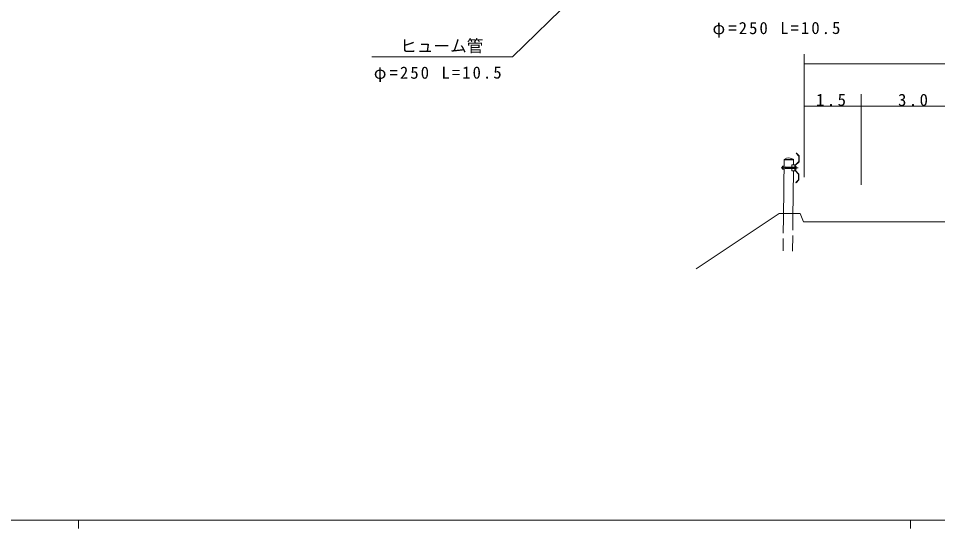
# Model space of a CAD drawing. Units: millimetres, scale not verified. Extents: x 40000 to 680000, y 20000 to 380000.
# Drawn here: x 160792 to 271266, y 204000 to 265345 of the extents above; entities that cross this region are included whole.
import ezdxf
from ezdxf.enums import TextEntityAlignment as Align

# ---------------------------------------------------------------- set-up
doc = ezdxf.new("R2010")
doc.units = ezdxf.units.MM
doc.header["$LTSCALE"] = 1000
for name, pattern in [('USER5', [2, 1.2, -0.8]), ('USER6', [3, 2.360656, -0.295082, 0.04918, -0.295082]), ('USER7', [2.5, 1.875, -0.625])]:
    doc.linetypes.add(name, pattern=pattern)
doc.layers.add('S-SUV', color=7, linetype='Continuous', lineweight=13)
doc.styles.add('ＭＳ ゴシック', font='')
doc.styles.get('ＭＳ ゴシック').set_extended_font_data('MS Gothic')

msp = doc.modelspace()

# ---------------------------------------------------------------- linework, layer by layer
at = {"layer": 'S-SUV'}
for p, q in [((275037, 314099), (220167, 260717)), ((255232, 261038), (255232, 246238)), ((203267, 260717), (220167, 260717)), ((255232, 259883), (315115, 259883)), ((262078, 256225), (262078, 245348)), ((255232, 254781), (315115, 254781)), ((254270, 249123), (254303, 249155)), ((254270, 249123), (254586, 248799)), ((254303, 249155), (254633, 248817)), ((254586, 248799), (254578, 248129)), ((254633, 248817), (254624, 248109)), ((252578, 247293), (252581, 247493)), ((252617, 247219), (252621, 247565)), ((252781, 247563), (252621, 247565)), ((252823, 248390), (252739, 241390)), ((252781, 247590), (252777, 247190)), ((252822, 248340), (253965, 248326)), ((253966, 248376), (252823, 248390)), ((253755, 247029), (253763, 247729)), ((254103, 247724), (253763, 247729)), ((253966, 248376), (253958, 247726)), ((254103, 247724), (254095, 247024)), ((254578, 248129), (254103, 247664)), ((254149, 247645), (254142, 247103)), ((254147, 247547), (254277, 247545)), ((254624, 248109), (254149, 247645)), ((254277, 247545), (254273, 247199)), ((252777, 247217), (252617, 247219)), ((252809, 247190), (252777, 247190)), ((254095, 247024), (253755, 247029)), ((253882, 241377), (253950, 247026)), ((254096, 247084), (254560, 246609)), ((254142, 247103), (254606, 246627)), ((254273, 247199), (254143, 247201)), ((254560, 246609), (254552, 245939)), ((254606, 246627), (254598, 245919)), ((254552, 245939), (254228, 245623)), ((254228, 245623), (254260, 245590)), ((254598, 245919), (254260, 245590)), ((252230, 241891), (242242, 235249)), ((252230, 241891), (254751, 241891)), ((254751, 241891), (255136, 240879)), ((255136, 240879), (296136, 240879)), ((40000, 205000), (579000, 205000)), ((168000, 205000), (168000, 204000)), ((268000, 205000), (268000, 204000))]:
    msp.add_line(p, q, dxfattribs=at)
at = {"layer": 'S-SUV', "linetype": 'USER5'}
for p, q in [((254146, 247474), (252581, 247493)), ((252813, 247590), (252781, 247590)), ((254144, 247274), (252578, 247293))]:
    msp.add_line(p, q, dxfattribs=at)
at = {"layer": 'S-SUV', "linetype": 'USER6'}
msp.add_line((252477, 247394), (254507, 247370), dxfattribs=at)
at = {"layer": 'S-SUV', "linetype": 'USER7'}
for p, q in [((252739, 241390), (252690, 237391)), ((253833, 237377), (253882, 241377))]:
    msp.add_line(p, q, dxfattribs=at)
at = {"layer": 'S-SUV'}
msp.add_arc((253385, 247562), 1000, 54.45383, 124.16364, dxfattribs=at)

# ---------------------------------------------------------------- texts
at = {"layer": 'S-SUV', "style": 'ＭＳ ゴシック'}
msp.add_text('ヒューム管', height=1466, rotation=0.1, dxfattribs=at).set_placement((206680, 260849), align=Align.BOTTOM_LEFT)
at = {"layer": 'S-SUV', "char_height": 1466, "attachment_point": 7, "rotation": 0.1, "style": 'ＭＳ ゴシック'}
for s, insert in [('\\T1.25;φ=250\\~L=10.5', (244223, 263043)), ('\\T1.25;φ=250\\~L=10.5', (203511, 257680)), ('\\T1.3;1.5', (256659, 254788)), ('\\T1.3;3.0', (266513, 254788))]:
    msp.add_mtext(s, dxfattribs=dict(at, insert=insert))

doc.saveas('drawing.dxf')
